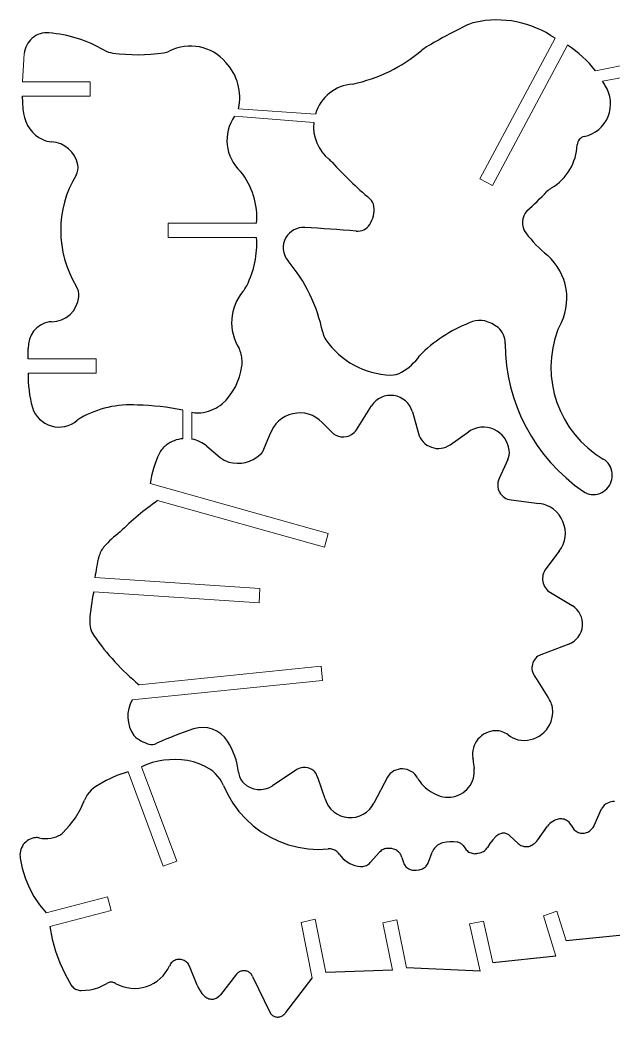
# Model space of a CAD drawing. Extents: x -554 to 10, y 731 to 949.
# Drawn here: x -554.3 to -426.1, y 731.8 to 947.4 of the extents above; entities that cross this region are included whole.
import ezdxf

# ---------------------------------------------------------------- set-up
doc = ezdxf.new("R2010")
doc.units = 0
doc.header["$MEASUREMENT"] = 0

msp = doc.modelspace()

# ---------------------------------------------------------------- linework, layer by layer
at = {"color": 7, "linetype": 'Continuous', "lineweight": 0}
for p, q in [((-553.340016, 940.078671), (-553.747399, 933.998618)), ((-429.888689, 936.362811), (-408.171919, 940.648605)), ((-408.268993, 937.904367), (-428.351129, 934.11547)), ((-507.018113, 928.167523), (-490.432874, 927.021502)), ((-490.793914, 925.189), (-507.875849, 926.537217)), ((-519.05233, 856.840515), (-519.055899, 863.000412)), ((-517.103764, 862.562733), (-517.098996, 856.740547)), ((-530.893929, 784.847247), (-523.299626, 764.430023)), ((-520.394107, 765.510747), (-527.990866, 785.93457)), ((-523.299626, 764.430023), (-520.394107, 765.510747)), ((-548.652066, 754.33951), (-535.35404, 757.818536)), ((-535.35404, 757.818536), (-534.569429, 754.819472)), ((-534.569429, 754.819472), (-547.795074, 751.359383)), ((-441.151111, 753.683544), (-438.217627, 754.689366)), ((-438.217627, 754.689366), (-436.207564, 748.266971)), ((-493.517067, 752.271302), (-490.49446, 752.964483)), ((-491.088891, 740.238819), (-493.517067, 752.271302)), ((-490.49446, 752.964483), (-488.17015, 741.446695)), ((-475.84024, 752.218145), (-472.801497, 752.831366)), ((-473.769475, 741.956764), (-475.84024, 752.218145)), ((-472.801497, 752.831366), (-470.708112, 742.457897)), ((-457.151255, 751.951753), (-454.111735, 752.565131)), ((-454.111735, 752.565131), (-452.070908, 743.512228)), ((-438.421583, 744.962369), (-441.151111, 753.683544)), ((-454.844519, 741.719312), (-457.151255, 751.951753)), ((-488.17015, 741.446695), (-488.135524, 741.445721))]:
    msp.add_line(p, q, dxfattribs=at)
for p, q in [((-481.537838, 858.768236), (-478.288467, 863.924547)), ((-469.467296, 862.642579), (-468.162251, 857.993587)), ((-488.943678, 860.353605), (-486.972091, 858.312963)), ((-461.283537, 855.543057), (-457.351199, 858.307057)), ((-501.558127, 854.545476), (-500.334089, 857.531121)), ((-513.899909, 855.213718), (-511.034912, 852.800596)), ((-448.843624, 852.316112), (-450.721616, 848.200404)), ((-448.144695, 843.595428), (-442.046014, 842.845477)), ((-437.70358, 832.530018), (-440.60758, 828.721777)), ((-439.634589, 823.603183), (-434.91236, 820.749312)), ((-435.661487, 812.43486), (-441.683404, 810.141376)), ((-525.652457, 786.848254), (-526.842347, 786.444353)), ((-524.430935, 787.142966), (-525.652457, 786.848254)), ((-523.187777, 787.326078), (-524.430935, 787.142966)), ((-521.933158, 787.396091), (-523.187777, 787.326078)), ((-520.638363, 787.478782), (-521.93316, 787.396092)), ((-519.341647, 787.435609), (-520.638363, 787.478782)), ((-518.055218, 787.266979), (-519.341647, 787.435609)), ((-516.791185, 786.974479), (-518.055218, 787.266979)), ((-515.561446, 786.560864), (-516.791185, 786.974479)), ((-530.89393, 784.847248), (-533.332687, 784.033918)), ((-526.842347, 786.444353), (-527.990864, 785.93457)), ((-514.377577, 786.030026), (-515.561446, 786.560864)), ((-513.250721, 785.386962), (-514.377577, 786.030026)), ((-512.616333, 784.935979), (-513.25072, 785.386962)), ((-512.031058, 784.422866), (-512.616333, 784.935979)), ((-494.410777, 785.305493), (-499.718682, 781.804176)), ((-535.674314, 782.972866), (-537.893724, 781.67546)), ((-533.332687, 784.033918), (-535.674314, 782.972866)), ((-511.500952, 783.852935), (-512.031058, 784.422866)), ((-511.031505, 783.232088), (-511.500952, 783.852935)), ((-510.627577, 782.56675), (-511.031505, 783.232088)), ((-510.293348, 781.863811), (-510.627577, 782.56675)), ((-474.855129, 783.690816), (-477.760878, 778.047003)), ((-539.336172, 780.374951), (-539.720578, 779.851254)), ((-538.900463, 780.856806), (-539.336172, 780.374951)), ((-538.417976, 781.291815), (-538.900463, 780.856806)), ((-537.893722, 781.675461), (-538.417976, 781.291815)), ((-510.293352, 781.863812), (-509.361811, 779.893843)), ((-540.049689, 779.291154), (-540.320088, 778.700467)), ((-539.720578, 779.851254), (-540.049689, 779.291154)), ((-509.361811, 779.893843), (-508.24285, 778.023958)), ((-427.098596, 778.155681), (-427.401032, 778.017221)), ((-426.783977, 778.263631), (-427.098596, 778.155681)), ((-426.460243, 778.340019), (-426.783977, 778.263631)), ((-426.130553, 778.3841), (-426.460243, 778.340019)), ((-425.798123, 778.395443), (-426.130553, 778.3841)), ((-508.24285, 778.023958), (-506.947106, 776.271933)), ((-506.947106, 776.271933), (-505.486898, 774.654423)), ((-430.156737, 773.237551), (-428.551287, 776.801308)), ((-428.44077, 777.018322), (-428.551287, 776.801309)), ((-428.310056, 777.223802), (-428.44077, 777.018322)), ((-428.160335, 777.415876), (-428.310056, 777.223802)), ((-427.992973, 777.59279), (-428.160335, 777.415876)), ((-427.809498, 777.752932), (-427.992973, 777.59279)), ((-427.611583, 777.894841), (-427.809498, 777.752932)), ((-427.401033, 778.017222), (-427.611583, 777.894841)), ((-505.486898, 774.654423), (-503.876107, 773.186807)), ((-439.449398, 773.90508), (-439.753512, 773.651906)), ((-439.120754, 774.125479), (-439.449398, 773.90508)), ((-438.771098, 774.310744), (-439.120754, 774.125479)), ((-438.482502, 774.434895), (-438.771098, 774.310745)), ((-438.187145, 774.541972), (-438.482502, 774.434895)), ((-437.940195, 774.609874), (-438.187145, 774.541971)), ((-437.687679, 774.652661), (-437.940195, 774.609874)), ((-437.432145, 774.669902), (-437.687679, 774.652661)), ((-437.17617, 774.661423), (-437.432145, 774.669902)), ((-436.922337, 774.627309), (-437.17617, 774.661423)), ((-436.673206, 774.567904), (-436.922337, 774.627309)), ((-436.431291, 774.483807), (-436.673206, 774.567904)), ((-436.199032, 774.375867), (-436.431291, 774.483807)), ((-435.978773, 774.245173), (-436.199032, 774.375867)), ((-435.772735, 774.093043), (-435.978773, 774.245173)), ((-435.582997, 773.921013), (-435.772735, 774.093043)), ((-435.411473, 773.730816), (-435.582997, 773.921013)), ((-503.876107, 773.186807), (-502.130047, 771.883035)), ((-502.130047, 771.883035), (-500.265317, 770.755503)), ((-442.373281, 770.106141), (-440.275429, 773.058394)), ((-440.029841, 773.368666), (-440.275429, 773.058394)), ((-439.753512, 773.651906), (-440.029841, 773.368666)), ((-435.259894, 773.524373), (-435.411473, 773.730816)), ((-435.129788, 773.303766), (-435.259894, 773.524373)), ((-435.129787, 773.303766), (-434.936953, 772.935718)), ((-434.936953, 772.935718), (-434.804157, 772.71104)), ((-434.804157, 772.71104), (-434.64909, 772.501113)), ((-434.64909, 772.501113), (-434.473377, 772.308136)), ((-434.473377, 772.308136), (-434.278859, 772.13413)), ((-434.278859, 772.13413), (-434.067573, 771.980919)), ((-434.067573, 771.980919), (-433.841733, 771.850108)), ((-433.841733, 771.850108), (-433.603705, 771.743066)), ((-433.603705, 771.743066), (-433.355983, 771.660916)), ((-433.355983, 771.660916), (-433.10116, 771.604518)), ((-432.320994, 771.594358), (-432.064789, 771.644102)), ((-432.064789, 771.644102), (-431.815011, 771.719774)), ((-431.815011, 771.719774), (-431.574277, 771.820581)), ((-431.574277, 771.820581), (-431.345107, 771.945467)), ((-431.345107, 771.945467), (-431.129903, 772.093124)), ((-431.129903, 772.093126), (-430.746599, 772.416274)), ((-430.7466, 772.416273), (-430.56906, 772.598436)), ((-430.56906, 772.598436), (-430.410552, 772.797381)), ((-430.410552, 772.797381), (-430.272654, 773.011128)), ((-430.272654, 773.011128), (-430.156738, 773.237551)), ((-500.265317, 770.755503), (-498.299645, 769.81493)), ((-498.299645, 769.81493), (-496.251717, 769.070258)), ((-462.869048, 769.491855), (-463.175241, 769.403458)), ((-462.11184, 769.634957), (-462.869047, 769.491854)), ((-461.344828, 769.709356), (-462.11184, 769.634957)), ((-460.574234, 769.714447), (-461.344828, 769.709356)), ((-459.806306, 769.650189), (-460.574234, 769.714447)), ((-459.616395, 769.615826), (-459.806307, 769.65019)), ((-459.430914, 769.562497), (-459.616395, 769.615826)), ((-459.251752, 769.490745), (-459.430914, 769.562497)), ((-459.080733, 769.401301), (-459.251752, 769.490745)), ((-452.079046, 770.129253), (-452.697445, 769.342415)), ((-451.396163, 770.860829), (-452.079046, 770.129253)), ((-451.227237, 771.012858), (-451.396162, 770.860831)), ((-451.045446, 771.14924), (-451.227237, 771.012858)), ((-450.852235, 771.268895), (-451.045446, 771.14924)), ((-450.649137, 771.370872), (-450.852235, 771.268895)), ((-450.437766, 771.454361), (-450.649137, 771.370872)), ((-450.219802, 771.518699), (-450.437766, 771.454361)), ((-450.032533, 771.555208), (-450.219802, 771.518699)), ((-449.842558, 771.572876), (-450.032533, 771.555208)), ((-449.651768, 771.571526), (-449.842558, 771.572876)), ((-449.462062, 771.551173), (-449.651768, 771.571526)), ((-449.275328, 771.512019), (-449.462062, 771.551173)), ((-449.093424, 771.454453), (-449.275328, 771.512019)), ((-448.918162, 771.379049), (-449.093424, 771.454453)), ((-448.751285, 771.286556), (-448.918162, 771.379049)), ((-448.594454, 771.177897), (-448.751285, 771.286556)), ((-448.413875, 771.025107), (-448.594454, 771.177897)), ((-448.413875, 771.025106), (-446.602138, 769.341999)), ((-443.061325, 769.367754), (-442.810535, 769.593305)), ((-442.810535, 769.593305), (-442.580592, 769.840074)), ((-442.580592, 769.840074), (-442.373282, 770.106141)), ((-433.10116, 771.604518), (-432.841908, 771.574462)), ((-432.841908, 771.574462), (-432.580941, 771.571063)), ((-432.580941, 771.571063), (-432.320994, 771.594358)), ((-496.251717, 769.070258), (-494.141003, 768.528565)), ((-494.141003, 768.528565), (-491.987568, 768.195002)), ((-491.987568, 768.195002), (-489.811885, 768.07274)), ((-489.811885, 768.07274), (-487.634637, 768.16294)), ((-487.388636, 768.173249), (-487.634636, 768.162941)), ((-487.14279, 768.159784), (-487.388636, 768.173249)), ((-486.899388, 768.122671), (-487.14279, 768.159784)), ((-486.6607, 768.062256), (-486.899388, 768.122671)), ((-486.428951, 767.979102), (-486.6607, 768.062256)), ((-486.206303, 767.873985), (-486.428951, 767.979102)), ((-485.99483, 767.747885), (-486.206303, 767.873985)), ((-485.796505, 767.601977), (-485.99483, 767.747885)), ((-485.613177, 767.437621), (-485.796505, 767.601977)), ((-485.446555, 767.256351), (-485.613177, 767.437621)), ((-478.573411, 765.220027), (-476.567007, 767.447202)), ((-476.381545, 767.632892), (-476.567007, 767.447202)), ((-476.177978, 767.798536), (-476.381545, 767.632892)), ((-475.958463, 767.942378), (-476.177978, 767.798536)), ((-475.725327, 768.062896), (-475.958463, 767.942378)), ((-475.481037, 768.158813), (-475.725327, 768.062896)), ((-475.228183, 768.229112), (-475.481037, 768.158813)), ((-474.969442, 768.273048), (-475.228183, 768.229112)), ((-474.707555, 768.290157), (-474.969442, 768.273048)), ((-474.307037, 768.277148), (-474.707555, 768.29016)), ((-473.909432, 768.227217), (-474.307037, 768.277148)), ((-473.518133, 768.140792), (-473.909432, 768.227217)), ((-473.286123, 768.066112), (-473.518134, 768.140791)), ((-473.062302, 767.969622), (-473.286123, 768.066112)), ((-472.848716, 767.852204), (-473.062302, 767.969622)), ((-472.647316, 767.714931), (-472.848716, 767.852204)), ((-472.459943, 767.559055), (-472.647316, 767.714931)), ((-472.288307, 767.386003), (-472.459943, 767.559055)), ((-472.133978, 767.197354), (-472.288307, 767.386003)), ((-465.962309, 765.301797), (-465.162095, 767.464058)), ((-465.03691, 767.757141), (-465.162096, 767.46406)), ((-464.883523, 768.036497), (-465.03691, 767.757141)), ((-464.70342, 768.299425), (-464.883523, 768.036497)), ((-464.498345, 768.543376), (-464.70342, 768.299425)), ((-464.270285, 768.765989), (-464.498345, 768.543376)), ((-464.021448, 768.965108), (-464.270285, 768.765989)), ((-463.754245, 769.138803), (-464.021448, 768.965108)), ((-463.471262, 769.285393), (-463.754245, 769.138803)), ((-463.175241, 769.403458), (-463.471262, 769.285393)), ((-458.919601, 769.295076), (-459.080733, 769.401301)), ((-458.769995, 769.173152), (-458.919601, 769.295076)), ((-458.633439, 769.03677), (-458.769995, 769.173152)), ((-458.511324, 768.88732), (-458.633439, 769.03677)), ((-458.511324, 768.887319), (-457.986351, 768.174226)), ((-457.986351, 768.174227), (-457.826763, 767.978538)), ((-457.826763, 767.978538), (-457.648603, 767.799592)), ((-457.648603, 767.799592), (-457.453618, 767.639145)), ((-457.453618, 767.639145), (-457.243719, 767.49877)), ((-457.243719, 767.49877), (-457.020966, 767.379844)), ((-457.020966, 767.379844), (-456.787543, 767.283532)), ((-455.295548, 767.216958), (-454.798289, 767.345319)), ((-454.79829, 767.345319), (-454.561148, 767.41902)), ((-454.561148, 767.41902), (-454.3323, 767.515438)), ((-454.3323, 767.515438), (-454.113916, 767.63366)), ((-454.113916, 767.63366), (-453.908067, 767.772563)), ((-453.908067, 767.772563), (-453.716706, 767.930832)), ((-453.716706, 767.930832), (-453.541647, 768.106963)), ((-453.541647, 768.106963), (-453.384551, 768.299288)), ((-453.384551, 768.299288), (-453.246908, 768.505982)), ((-452.697445, 769.342415), (-453.246908, 768.505981)), ((-446.602139, 769.341999), (-446.413124, 769.182753)), ((-446.413124, 769.182753), (-446.209579, 769.042554)), ((-446.209579, 769.042554), (-445.993418, 768.922719)), ((-445.993418, 768.922719), (-445.766671, 768.824374)), ((-445.766671, 768.824374), (-445.531467, 768.748443)), ((-445.531467, 768.748443), (-445.290018, 768.695639)), ((-445.290018, 768.695639), (-445.04459, 768.666459)), ((-445.04459, 768.666459), (-444.797491, 768.661176)), ((-444.797491, 768.661176), (-444.55104, 768.679841)), ((-444.55104, 768.679841), (-444.307555, 768.722277)), ((-444.307555, 768.722277), (-444.069321, 768.788087)), ((-444.069321, 768.788087), (-443.838578, 768.876652)), ((-443.838578, 768.876652), (-443.617493, 768.987139)), ((-443.617494, 768.987139), (-443.33101, 769.165173)), ((-443.33101, 769.165173), (-443.061325, 769.367754)), ((-485.298192, 767.059856), (-485.446555, 767.256351)), ((-485.298191, 767.059857), (-484.926322, 766.569032)), ((-484.926322, 766.569032), (-484.507355, 766.117741)), ((-484.507355, 766.117741), (-484.045469, 765.710486)), ((-484.045469, 765.710486), (-483.545269, 765.351326)), ((-483.545269, 765.351326), (-483.011742, 765.043843)), ((-478.755525, 765.037366), (-478.57341, 765.220028)), ((-471.998365, 766.994832), (-472.133978, 767.197354)), ((-471.882708, 766.780287), (-471.998365, 766.994832)), ((-471.788062, 766.555681), (-471.882708, 766.780287)), ((-471.715293, 766.323064), (-471.788062, 766.555681)), ((-471.715294, 766.323063), (-471.487717, 765.451344)), ((-471.487717, 765.451344), (-471.4078, 765.199447)), ((-471.4078, 765.199447), (-471.302242, 764.957173)), ((-466.060596, 765.071604), (-465.962307, 765.301796)), ((-456.787543, 767.283532), (-456.545738, 767.210779)), ((-456.545738, 767.210779), (-456.297924, 767.162298)), ((-456.297924, 767.162298), (-456.046529, 767.138566)), ((-456.046529, 767.138566), (-455.79402, 767.139814)), ((-455.79402, 767.139814), (-455.542872, 767.166031)), ((-455.542872, 767.166031), (-455.295549, 767.216959)), ((-483.011742, 765.043843), (-482.45021, 764.791104)), ((-482.45021, 764.791104), (-481.86627, 764.595628)), ((-481.86627, 764.595628), (-481.265747, 764.459364)), ((-481.265747, 764.459364), (-480.654627, 764.383673)), ((-480.654626, 764.383672), (-480.396756, 764.377822)), ((-480.396756, 764.377822), (-480.139614, 764.398053)), ((-480.139614, 764.398053), (-479.885832, 764.444159)), ((-479.885832, 764.444159), (-479.638005, 764.515667)), ((-479.638005, 764.515667), (-479.398671, 764.611846)), ((-479.398671, 764.611846), (-479.170278, 764.731711)), ((-479.170278, 764.731711), (-478.955162, 764.874036)), ((-478.955162, 764.874036), (-478.755525, 765.037366)), ((-471.302242, 764.957173), (-471.172175, 764.727126)), ((-471.172175, 764.727126), (-471.018997, 764.511776)), ((-471.018997, 764.511776), (-470.844354, 764.313436)), ((-470.844354, 764.313436), (-470.65012, 764.134237)), ((-470.65012, 764.134237), (-470.438382, 763.976104)), ((-470.438382, 763.976104), (-470.211415, 763.840734)), ((-470.211415, 763.840734), (-469.971656, 763.729582)), ((-469.971656, 763.729582), (-469.72168, 763.643842)), ((-469.72168, 763.643842), (-469.464173, 763.584435)), ((-469.464173, 763.584435), (-469.201901, 763.551998)), ((-469.201901, 763.551998), (-468.937679, 763.546881)), ((-468.937679, 763.546881), (-468.674347, 763.569138)), ((-468.674347, 763.569137), (-468.007595, 763.660492)), ((-468.007595, 763.660491), (-467.761579, 763.706597)), ((-467.761579, 763.706597), (-467.52127, 763.7766)), ((-467.52127, 763.7766), (-467.28898, 763.869825)), ((-467.28898, 763.869825), (-467.06695, 763.985376)), ((-467.06695, 763.985376), (-466.857319, 764.122137)), ((-466.857319, 764.122137), (-466.662105, 764.278793)), ((-466.662105, 764.278793), (-466.48319, 764.453832)), ((-466.48319, 764.453832), (-466.322299, 764.645569)), ((-466.322299, 764.645569), (-466.18098, 764.852157)), ((-466.18098, 764.852157), (-466.060596, 765.071604)), ((-421.813517, 749.75059), (-436.207564, 748.266971)), ((-521.401264, 743.680108), (-521.566471, 743.510498)), ((-521.219607, 743.831967), (-521.401264, 743.680108)), ((-521.023396, 743.964488), (-521.219607, 743.831967)), ((-520.814682, 744.076287), (-521.023396, 743.964488)), ((-520.595646, 744.166196), (-520.814682, 744.076287)), ((-520.368575, 744.233276), (-520.595646, 744.166196)), ((-520.135844, 744.276824), (-520.368575, 744.233276)), ((-519.899882, 744.296388), (-520.135844, 744.276824)), ((-519.663156, 744.291761), (-519.899882, 744.296388)), ((-519.428139, 744.262993), (-519.663156, 744.291761)), ((-519.197287, 744.210384), (-519.428139, 744.262993)), ((-518.973011, 744.134484), (-519.197287, 744.210384)), ((-518.757655, 744.036085), (-518.973011, 744.134484)), ((-518.553468, 743.916216), (-518.757655, 744.036085)), ((-518.362585, 743.776129), (-518.553468, 743.916216)), ((-518.187, 743.617288), (-518.362585, 743.776129)), ((-518.028547, 743.441353), (-518.187, 743.617288)), ((-438.421583, 744.962369), (-452.070908, 743.512228)), ((-522.811611, 741.424589), (-522.340558, 742.146624)), ((-522.340558, 742.146624), (-521.947085, 742.9137)), ((-521.840815, 743.125282), (-521.947087, 742.9137)), ((-521.7135, 743.32491), (-521.840815, 743.125282)), ((-521.566471, 743.510498), (-521.7135, 743.32491)), ((-517.888882, 743.250162), (-518.028547, 743.441353)), ((-517.769464, 743.045711), (-517.888882, 743.250162)), ((-517.671541, 742.830139), (-517.769464, 743.045711)), ((-515.984536, 738.691073), (-517.671543, 742.830137)), ((-507.047418, 741.486177), (-507.192207, 741.377483)), ((-506.892999, 741.580693), (-507.047418, 741.486177)), ((-506.730335, 741.660183), (-506.892999, 741.580693)), ((-506.560882, 741.723934), (-506.730335, 741.660183)), ((-506.386161, 741.771377), (-506.560882, 741.723934)), ((-506.214074, 741.80775), (-506.386161, 741.771376)), ((-506.039564, 741.829726), (-506.214074, 741.80775)), ((-505.863831, 741.837153), (-506.039564, 741.829726)), ((-505.678572, 741.834245), (-505.863831, 741.837153)), ((-505.494465, 741.813423), (-505.678572, 741.834245)), ((-505.313236, 741.774883), (-505.494465, 741.813423)), ((-505.136587, 741.718987), (-505.313236, 741.774883)), ((-504.966176, 741.646259), (-505.136587, 741.718987)), ((-504.803603, 741.557382), (-504.966176, 741.646259)), ((-504.650393, 741.45319), (-504.803603, 741.557382)), ((-504.507984, 741.334662), (-504.650393, 741.45319)), ((-473.769475, 741.956764), (-488.135524, 741.445721)), ((-454.844519, 741.719312), (-470.708112, 742.457897)), ((-535.020105, 739.292668), (-535.195554, 739.238444)), ((-534.840263, 739.329815), (-535.020105, 739.292668)), ((-534.657688, 739.349541), (-534.840263, 739.329815)), ((-534.474062, 739.351665), (-534.657688, 739.349541)), ((-534.291079, 739.336168), (-534.474062, 739.351665)), ((-534.110427, 739.303192), (-534.291079, 739.336168)), ((-533.933769, 739.253041), (-534.110427, 739.303192)), ((-525.358242, 739.134166), (-524.635391, 739.603967)), ((-524.635391, 739.603967), (-523.965273, 740.14634)), ((-523.965273, 740.14634), (-523.355144, 740.755412)), ((-523.355144, 740.755412), (-522.811611, 741.424589)), ((-507.447811, 741.121567), (-510.954589, 736.651791)), ((-507.326069, 741.255585), (-507.447804, 741.121574)), ((-507.192207, 741.377483), (-507.326069, 741.255585)), ((-504.377714, 741.202908), (-504.507984, 741.334662)), ((-504.260805, 741.059168), (-504.377714, 741.202908)), ((-504.158354, 740.904788), (-504.260805, 741.059168)), ((-504.071322, 740.74122), (-504.158354, 740.904788)), ((-504.000528, 740.569996), (-504.071322, 740.74122)), ((-504.000525, 740.56996), (-500.234302, 732.728479)), ((-496.8117, 732.811005), (-491.088891, 740.238822)), ((-541.052705, 737.56723), (-540.086995, 737.606135)), ((-540.086995, 737.606135), (-539.128797, 737.732486)), ((-539.128797, 737.732486), (-538.186011, 737.945241)), ((-538.186011, 737.945241), (-537.266414, 738.242646)), ((-537.266414, 738.242646), (-536.377588, 738.622247)), ((-536.377588, 738.622247), (-535.526863, 739.080915)), ((-535.364994, 739.167642), (-535.526863, 739.080915)), ((-535.195554, 739.238444), (-535.364994, 739.167642)), ((-533.762737, 739.186178), (-533.933769, 739.253041)), ((-533.598906, 739.103219), (-533.762737, 739.186178)), ((-533.598905, 739.103218), (-532.828224, 738.716853)), ((-532.828224, 738.716853), (-532.021567, 738.412667)), ((-532.021567, 738.412667), (-531.187666, 738.193951)), ((-531.187666, 738.193951), (-530.335553, 738.063074)), ((-530.335553, 738.063074), (-529.474452, 738.021454)), ((-529.474452, 738.021454), (-528.613689, 738.069541)), ((-528.613689, 738.069541), (-527.762583, 738.206814)), ((-527.762583, 738.206814), (-526.930349, 738.431787)), ((-526.930349, 738.431787), (-526.125999, 738.742024)), ((-526.125999, 738.742024), (-525.358242, 739.134166)), ((-515.984533, 738.691076), (-515.69738, 738.068483)), ((-515.69738, 738.068483), (-515.349311, 737.477782)), ((-515.349311, 737.477782), (-514.943828, 736.924915)), ((-514.943828, 736.924915), (-514.485008, 736.415441)), ((-514.485007, 736.415441), (-514.309638, 736.255031)), ((-514.309638, 736.255031), (-514.120095, 736.111645)), ((-514.120095, 736.111645), (-513.918026, 735.986529)), ((-513.918026, 735.986529), (-513.705186, 735.88077)), ((-513.705186, 735.88077), (-513.483423, 735.795287)), ((-513.483423, 735.795287), (-513.254666, 735.730822)), ((-513.254666, 735.730822), (-513.020899, 735.687935)), ((-513.020899, 735.687935), (-512.825441, 735.671574)), ((-512.825441, 735.671574), (-512.629335, 735.675318)), ((-512.629335, 735.675318), (-512.434644, 735.699129)), ((-512.434644, 735.699129), (-512.243415, 735.742756)), ((-512.243415, 735.742756), (-512.057661, 735.80574)), ((-512.057661, 735.80574), (-511.843872, 735.902297)), ((-511.843872, 735.902297), (-511.63986, 736.018091)), ((-511.63986, 736.018091), (-511.447354, 736.152144)), ((-511.447354, 736.152144), (-511.267981, 736.303321)), ((-511.267981, 736.303321), (-511.10326, 736.470343)), ((-511.10326, 736.470343), (-510.954585, 736.651795)), ((-500.234297, 732.728496), (-500.128687, 732.574384)), ((-500.128687, 732.574384), (-500.008544, 732.431312)), ((-500.008544, 732.431312), (-499.875015, 732.300645)), ((-499.875015, 732.300645), (-499.729373, 732.183631)), ((-499.729373, 732.183631), (-499.573008, 732.081386)), ((-499.573008, 732.081386), (-499.407413, 731.994885)), ((-499.407413, 731.994885), (-499.234169, 731.924955)), ((-499.234169, 731.924955), (-499.054927, 731.872263)), ((-499.054927, 731.872263), (-498.8714, 731.837311)), ((-498.8714, 731.837311), (-498.685338, 731.820434)), ((-498.685338, 731.820434), (-498.498517, 731.821791)), ((-498.498517, 731.821791), (-498.312719, 731.841371)), ((-498.312719, 731.841371), (-498.112384, 731.882083)), ((-498.112384, 731.882083), (-497.916711, 731.941276)), ((-497.916711, 731.941276), (-497.727401, 732.018434)), ((-497.727401, 732.018434), (-497.5461, 732.112886)), ((-497.5461, 732.112886), (-497.374382, 732.223813)), ((-497.374382, 732.223813), (-497.213741, 732.350248)), ((-497.213741, 732.350248), (-497.065572, 732.491095)), ((-497.065572, 732.491095), (-496.931165, 732.645128)), ((-496.931165, 732.645128), (-496.811686, 732.811009))]:
    msp.add_line(p, q)
at = {"color": 7, "linetype": 'Continuous', "lineweight": 0, "flags": 128}
for points in [[(-438.62316, 943.382458), (-454.896581, 913.005405), (-452.163993, 911.541519), (-435.916503, 941.870168)], [(-553.772902, 930.898618), (-539.103213, 930.898618), (-539.103213, 933.998618), (-553.747399, 933.998618)], [(-503.128175, 900.297996), (-522.272872, 900.297996), (-522.272872, 903.397996), (-503.123729, 903.397996)], [(-552.499264, 870.972401), (-537.828188, 870.972401), (-537.828188, 874.072401), (-552.488982, 874.072401)], [(-524.528176, 843.459188), (-488.467185, 833.376906), (-487.632465, 836.362412), (-526.135569, 847.127483)], [(-538.344124, 823.723404), (-502.610379, 821.359575), (-502.405752, 824.452814), (-538.081847, 826.812829)], [(-529.999872, 800.392635), (-488.884972, 804.549369), (-489.196793, 807.633646), (-528.545814, 803.655444)]]:
    msp.add_lwpolyline(points, dxfattribs=at)
at = {"flags": 128}
for points in [[(-545.017939, 771.628666), (-543.573247, 773.203252), (-542.299864, 774.919338), (-541.211555, 776.75837), (-540.320088, 778.700467)], [(-545.858056, 771.035986), (-545.630687, 771.158109), (-545.413943, 771.298228), (-545.209247, 771.455423), (-545.017939, 771.628664)], [(-550.960954, 770.593497), (-551.34114, 770.529688), (-551.712785, 770.427253), (-552.071976, 770.287271), (-552.41493, 770.111216), (-552.738036, 769.900941), (-553.037892, 769.658661), (-553.31134, 769.386928), (-553.555501, 769.088601), (-553.767803, 768.766824), (-553.946012, 768.424984), (-554.08825, 768.06668), (-554.19302, 767.695687), (-554.259218, 767.31591), (-554.286149, 766.931348), (-554.273527, 766.546051), (-554.221485, 766.164076)], [(-550.104185, 770.547104), (-550.316137, 770.585866), (-550.530604, 770.606595), (-550.746056, 770.609145), (-550.960953, 770.593496)], [(-550.104186, 770.547104), (-549.491553, 770.438855), (-548.871341, 770.390141), (-548.24932, 770.401416), (-547.63128, 770.472575), (-547.022973, 770.602955), (-546.430059, 770.791343), (-545.858057, 771.035986)], [(-554.221486, 766.164076), (-553.7899, 763.997783), (-553.149671, 761.883735), (-552.306869, 759.841977), (-551.269485, 757.891868), (-550.047356, 756.051898), (-548.652068, 754.339513)], [(-547.795075, 751.359386), (-547.326484, 748.692232), (-546.62491, 746.076685), (-545.695801, 743.533056), (-544.546372, 741.081097), (-543.185548, 738.739848)], [(-543.185545, 738.739846), (-543.038109, 738.533474), (-542.8709, 738.342769), (-542.685573, 738.169618), (-542.483963, 738.015734), (-542.268062, 737.88264), (-542.040008, 737.771652), (-541.802056, 737.683868), (-541.55656, 737.620157), (-541.30595, 737.581149), (-541.052704, 737.56723)]]:
    msp.add_lwpolyline(points, dxfattribs=at)
for centre, radius, start, end in [((-413.577027, 853.483969), 102.669884, 115.349369, 120.976475), ((-454.258479, 939.354615), 7.650158, 102.814892, 115.349095), ((-451.140473, 925.647623), 21.707314, 54.785415, 102.815165), ((-548.451948, 939.674977), 4.90471, 85.045964, 175.278787), ((-550.489178, 915.682023), 28.983992, 60.176897, 85.12964), ((-533.538335, 945.252186), 5.100104, -119.823211, -97.610732), ((-528.902995, 979.943332), 40.099564, -97.610643, -81.847045), ((-523.7587, 944.035471), 3.825076, -81.846847, -63.161061), ((-517.459136, 931.585393), 10.128022, 40.672953, 116.838705), ((-489.449992, 967.005319), 34.238716, -78.060279, -49.924988), ((-462.482337, 934.951878), 7.650153, 120.976652, 130.075215), ((-448.658919, 921.871166), 23.713484, 37.670105, 57.496649), ((-517.985598, 930.536081), 11.220329, -12.186541, 42.985393), ((-481.632804, 924.33589), 9.200747, 94.574433, 163.028815), ((-448.658919, 921.871166), 23.713484, 28.610278, 31.087302), ((-433.848488, 929.212385), 7.225148, -77.797535, 33.748931), ((-532.742423, 930.509181), 21.034084, 178.93914, 189.207227), ((-546.223705, 928.118968), 7.346833, -172.370943, -115.349136), ((-500.483198, 921.294668), 9.06287, 144.657382, 227.636453), ((-481.632804, 924.33589), 9.200747, 174.679793, 230.487387), ((-547.185617, 926.088571), 5.100106, -115.348959, -93.181573), ((-547.81026, 914.851363), 6.154451, 11.023237, 86.81833), ((-445.395323, 920.933584), 11.581485, -58.638021, -2.771311), ((-431.917085, 920.281151), 1.912536, 102.202429, 177.228628), ((-544.898113, 915.418647), 3.187565, -31.021264, 11.023347), ((-491.542941, 912.319358), 6.37513, 42.257878, 50.487177), ((-420.690773, 976.695173), 89.355095, -137.741911, -130.443308), ((-518.974794, 904.628831), 15.898781, -4.44011, 38.833239), ((-522.322233, 901.842242), 23.156107, 148.978652, 211.250556), ((-506.28313, 974.512416), 92.059128, -48.006692, -44.271729), ((-436.713505, 906.689241), 5.1001, 121.362011, 135.728194), ((-480.309207, 906.750925), 2.550053, 6.641369, 49.556591), ((-483.667527, 906.359886), 5.931063, -32.827942, 6.641472), ((-441.828623, 903.544253), 3.832374, 138.334171, 215.710901), ((-481.362158, 904.872589), 3.187565, -94.807458, -32.82801), ((-492.984261, 898.026681), 4.462593, 86.709183, 149.330775), ((-516.858131, 482.825523), 420.349548, 85.192492, 86.709142), ((-422.007925, 918.853769), 28.875191, -142.57912, -129.267409), ((-523.264104, 899.02237), 20.176294, -26.948725, 3.624886), ((-492.92133, 898.136322), 4.462586, 150.953929, 220.137219), ((-522.959375, 872.808576), 34.828365, 11.644418, 40.137214), ((-448.483297, 887.183737), 12.409329, -30.005875, 48.645205), ((-545.388633, 887.844903), 3.825077, -4.98882, 31.250516), ((-498.080182, 881.941425), 10.451646, 139.954114, 212.358931), ((-510.961572, 892.767795), 6.375134, -40.045942, -26.948861), ((-547.460649, 888.025766), 5.904972, -89.799598, -4.988752), ((-547.013184, 876.671354), 5.487368, 100.412838, 183.383671), ((-547.428829, 878.933285), 3.187565, 90.200708, 100.413193), ((-445.416076, 852.223353), 31.881323, 110.216481, 133.509025), ((-454.891114, 877.952919), 4.462591, 76.261862, 110.216509), ((-455.519402, 875.324681), 7.16486, 50.363414, 76.372648), ((-484.477061, 880.738944), 4.46259, -168.355735, -145.298286), ((-453.839874, 877.442889), 4.462592, 0.012428, 49.620986), ((-416.498786, 872.240538), 23.006153, 159.157737, 239.443213), ((-434.424722, 879.065093), 3.825076, 149.994123, 159.157724), ((-473.633384, 888.247986), 17.652399, -145.298163, -91.747575), ((-410.536323, 877.452329), 38.840961, -179.987506, -124.426471), ((-708.597641, 875.072453), 156.111862, -0.367036, 0.467959), ((-514.07242, 873.159901), 7.840789, 4.597819, 23.987537), ((-464.293009, 872.109233), 4.462592, 133.509202, 144.179488), ((-511.976017, 873.328507), 5.737617, -8.074672, 4.597682), ((-478.10777, 882.080321), 12.574727, -59.86878, -35.820685), ((-527.01187, 870.342798), 25.495169, 178.58494, 195.342157), ((-519.961297, 874.461382), 13.802857, -47.098276, -8.074686), ((-474.035622, 875.064311), 4.462589, -91.747575, -59.868787), ((-516.604862, 872.278439), 9.966507, -78.291597, -52.698745), ((-474.162584, 861.32454), 4.876778, 15.680233, 147.782098), ((-545.837931, 865.395153), 6.034595, -162.666228, -49.448107), ((-530.343797, 842.017405), 22.136765, 86.268213, 119.374741), ((-530.084497, 809.238612), 54.881336, 78.40728, 88.766436), ((-515.746665, 868.137545), 5.737617, -103.681623, -78.291836), ((-493.814878, 855.647247), 6.773359, 44.013968, 161.909675), ((-539.013319, 857.419213), 4.462592, 119.374836, 130.552017), ((-484.419065, 860.779599), 3.549963, -135.986006, -59.402633), ((-484.2346, 860.46766), 3.187565, -59.402695, -32.217978), ((-463.855724, 859.202499), 4.472992, -164.319721, -54.896986), ((-454.114965, 853.70288), 5.627758, 6.405482, 125.103029), ((-518.431723, 849.833289), 7.034655, 95.061296, 127.120694), ((-518.431723, 849.833289), 7.034655, 49.89332, 79.079213), ((-503.283414, 858.740269), 3.187563, -22.292368, -18.090263), ((-504.617634, 844.184524), 21.718252, 154.358532, 172.212114), ((-519.599219, 851.375826), 5.100109, 127.120612, 154.358409), ((-504.507453, 855.754636), 3.187568, -47.466355, -22.292549), ((-452.323536, 853.904003), 3.825074, -24.527327, 6.405336), ((-507.749345, 856.701376), 5.100102, -130.106921, -105.831841), ((-507.188988, 858.677552), 7.154188, -105.831609, -47.466253), ((-430.139578, 849.135473), 3.825082, 31.502858, 59.44315), ((-430.47084, 848.93245), 4.213607, -69.139457, 31.502892), ((-447.745415, 846.842367), 3.271397, 155.472823, 262.989471), ((-430.33248, 848.569392), 3.825078, -124.426594, -69.139553), ((-486.761335, 789.962934), 65.484222, 125.221014, 134.494785), ((-442.824104, 836.518011), 6.375127, 22.095221, 82.98953), ((-442.772969, 836.395709), 6.375129, -37.327537, 23.286615), ((-518.438267, 817.967584), 23.495811, 127.236029, 138.806069), ((-532.280758, 830.08317), 5.100108, 138.806, 165.938107), ((-499.026221, 821.753776), 39.381924, 165.938189, 172.619316), ((-437.823997, 826.599133), 3.500565, 142.672365, 238.853481), ((-497.48705, 814.913405), 41.796131, 167.831641, 176.441545), ((-437.314366, 816.774757), 4.643998, -69.150317, 58.853507), ((-534.112326, 817.191002), 5.100104, 176.44149, 214.930976), ((-493.796689, 845.348048), 54.274994, -145.068983, -129.809863), ((-440.60969, 807.322163), 3.016758, 110.84964, 220.303384), ((-445.827504, 802.896658), 3.825074, 32.793244, 40.302771), ((-538.047125, 743.479359), 113.528656, 30.074713, 32.793753), ((-523.928869, 796.803321), 7.052677, 149.407465, 215.97094), ((-444.216029, 797.816035), 5.100104, -1.157685, 30.074658), ((-445.318238, 797.838314), 6.202538, -102.249783, -1.157735), ((-496.250384, 730.34153), 66.98304, 107.819946, 115.117921), ((-514.798027, 788.041646), 6.375128, 32.75702, 107.819987), ((-451.409043, 788.661587), 5.039981, 91.245945, 189.182952), ((-451.421594, 789.238846), 4.462587, 53.158884, 91.246), ((-524.486604, 797.985905), 7.408155, -134.04264, -105.268781), ((-522.578832, 783.03552), 15.627275, 6.214385, 32.757007), ((-444.973328, 797.845514), 6.291708, -126.841244, -105.306743), ((-525.765982, 793.299295), 2.550056, -105.268549, -64.881995), ((-461.419167, 787.043316), 5.100107, 4.845769, 9.183416), ((-422.190353, 790.368793), 34.269405, -175.154601, -171.938319), ((-503.240781, 785.141222), 3.825082, -173.785557, -135.030886), ((-492.76839, 782.815663), 2.982732, 48.442874, 123.410371), ((-492.481359, 783.139435), 2.550048, 20.398567, 48.442966), ((-471.664001, 781.718364), 3.751515, 29.011608, 148.279596), ((-461.170807, 784.847667), 5.100107, -15.890531, 8.061454), ((-502.444582, 785.936563), 4.950471, -135.030886, -56.589429), ((-602.666726, 742.165129), 120.107307, 17.843873, 20.39851), ((-461.693001, 787.248039), 7.650158, -150.988271, -134.847701), ((-461.715318, 785.002658), 5.666246, -107.537394, -15.890353), ((-460.656408, 788.290119), 9.120006, -134.847865, -107.657298), ((-482.861366, 780.660818), 5.731232, -162.830139, -27.13349)]:
    msp.add_arc(centre, radius, start, end)

doc.saveas('drawing.dxf')
